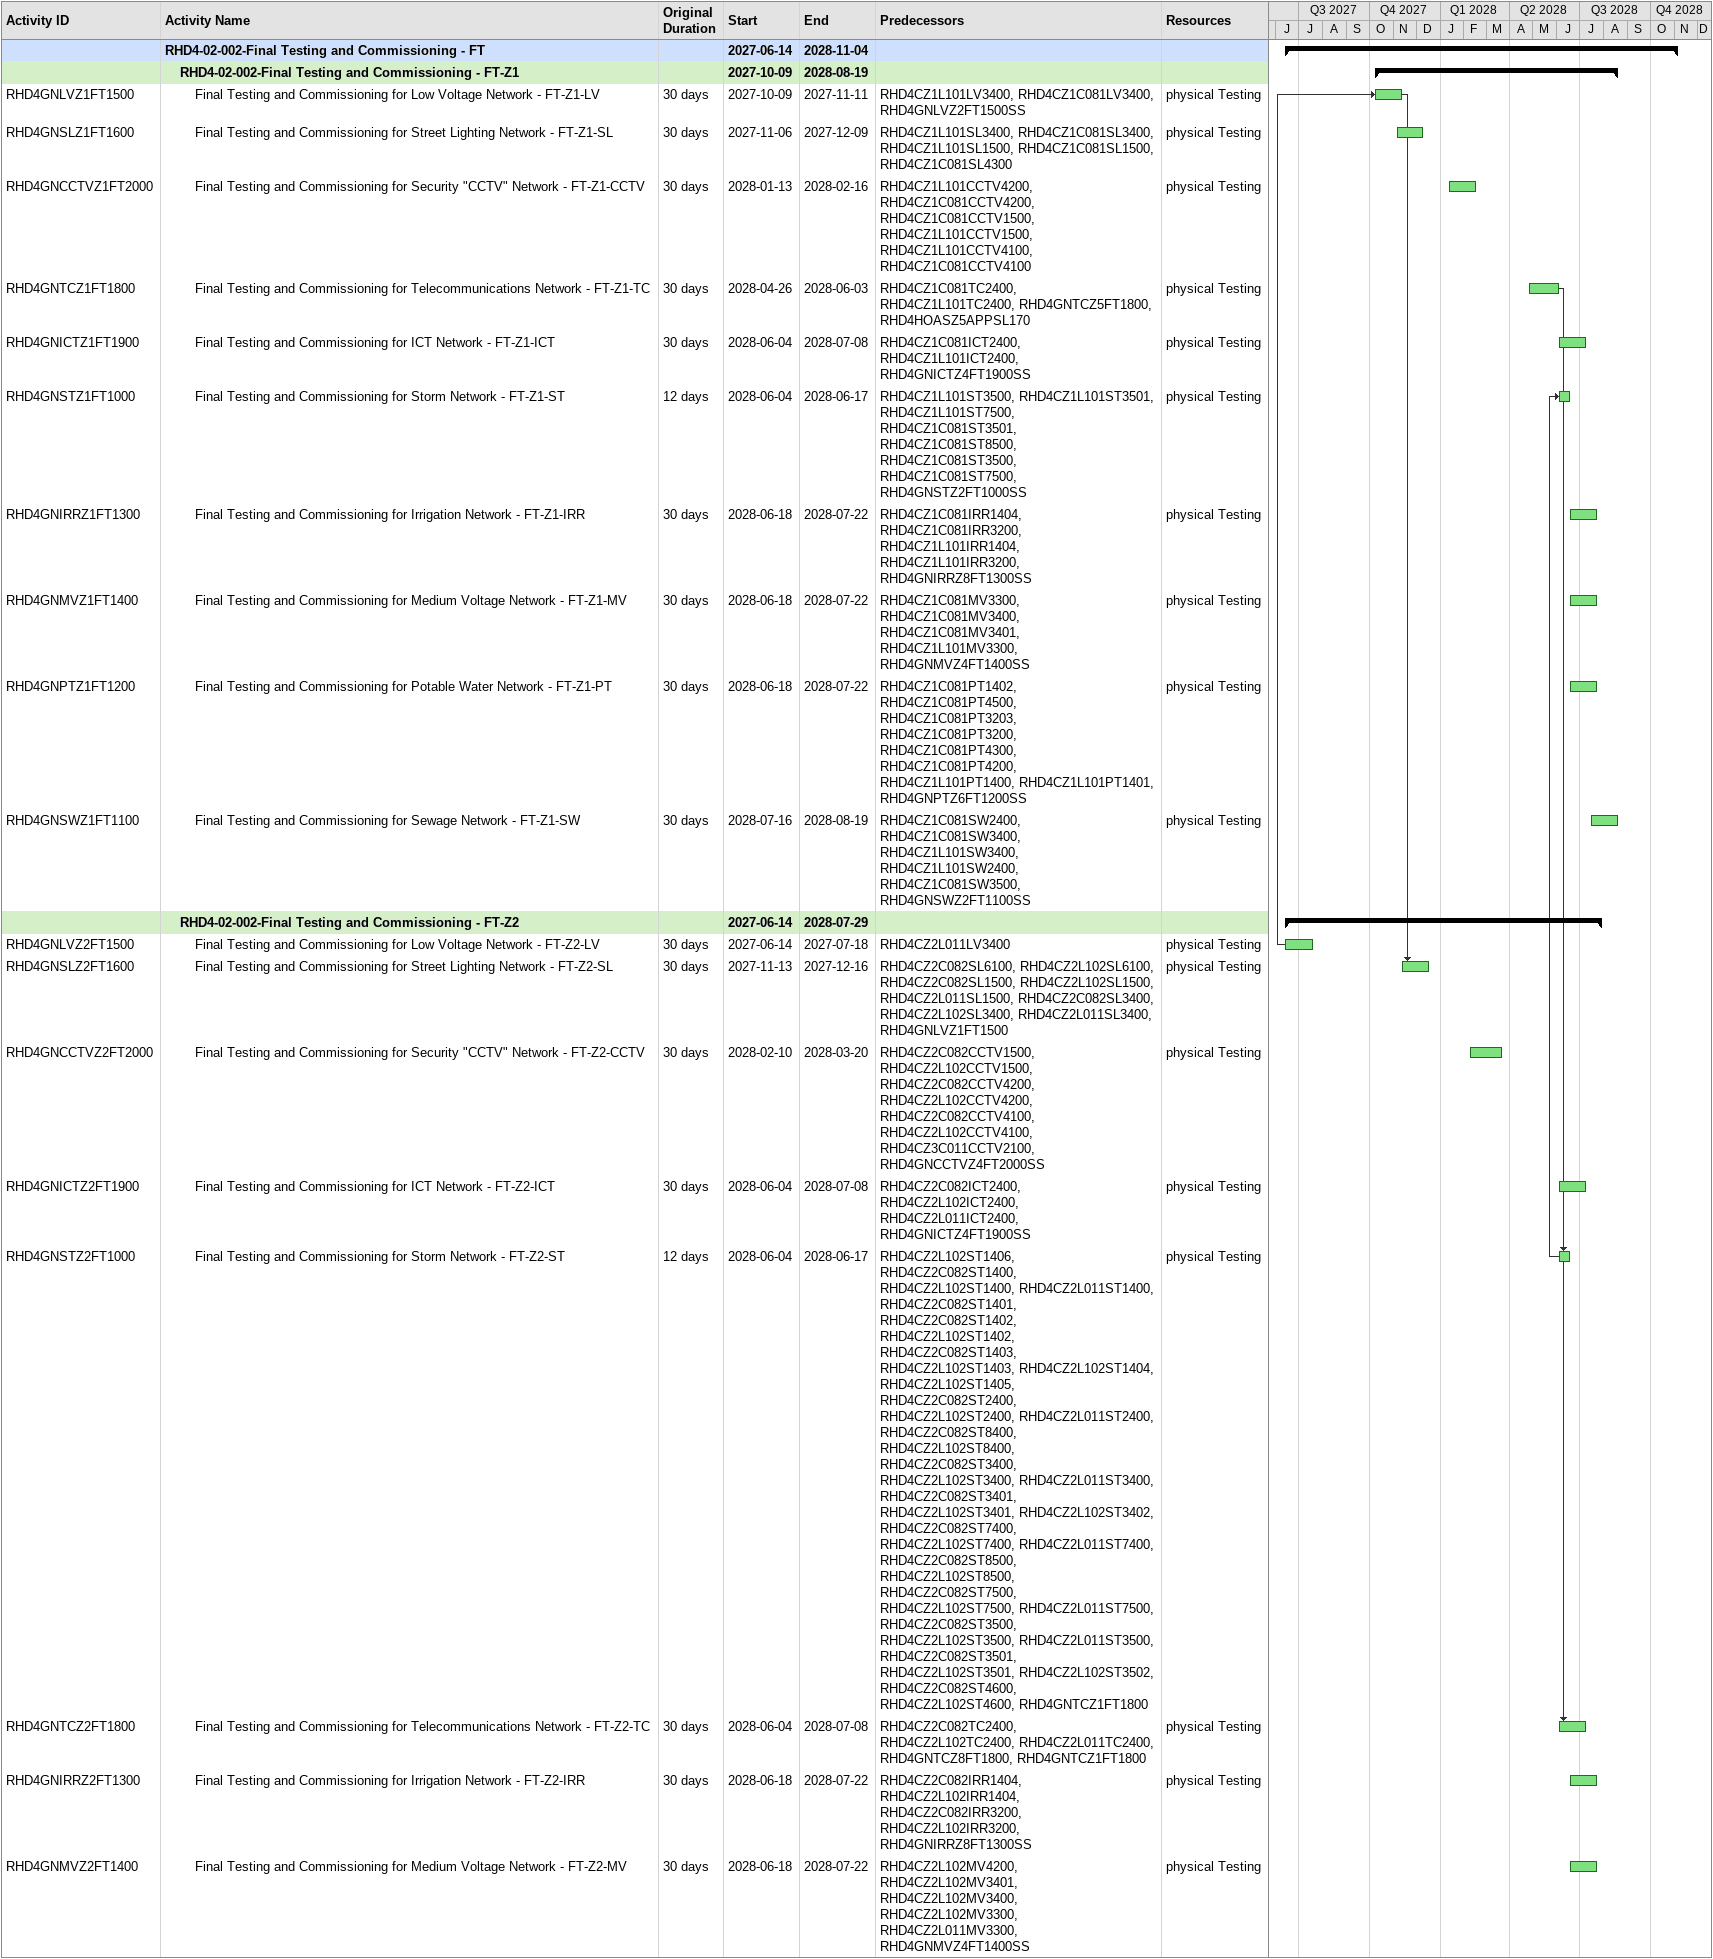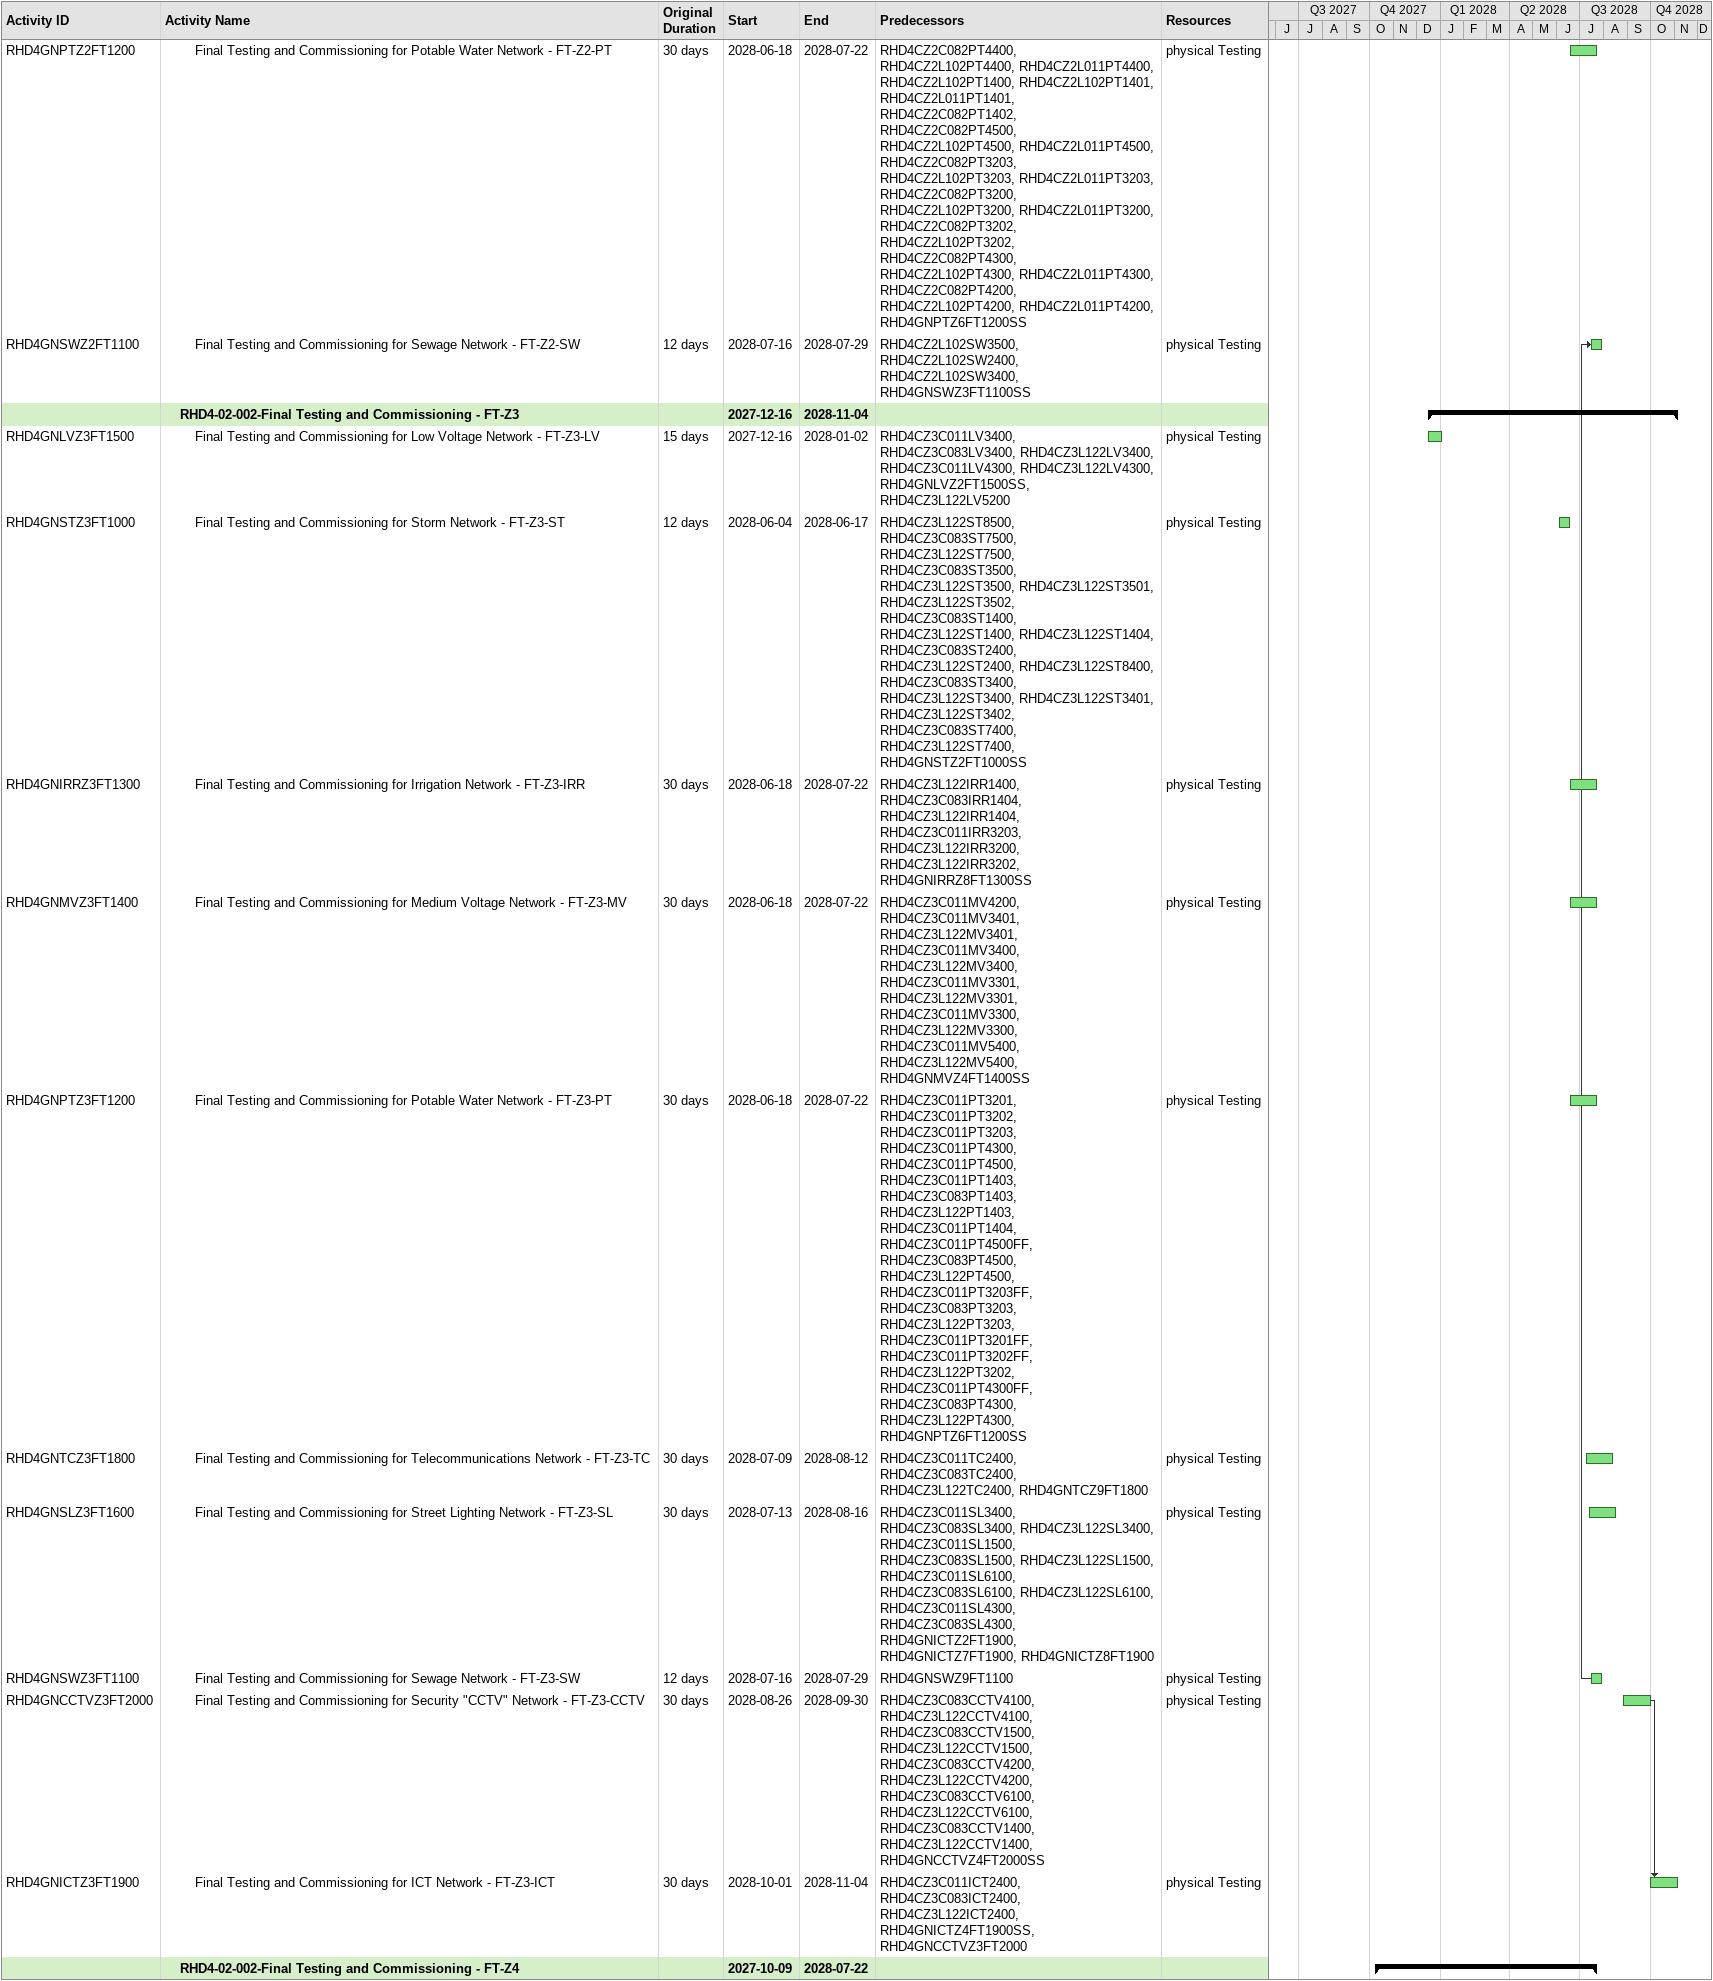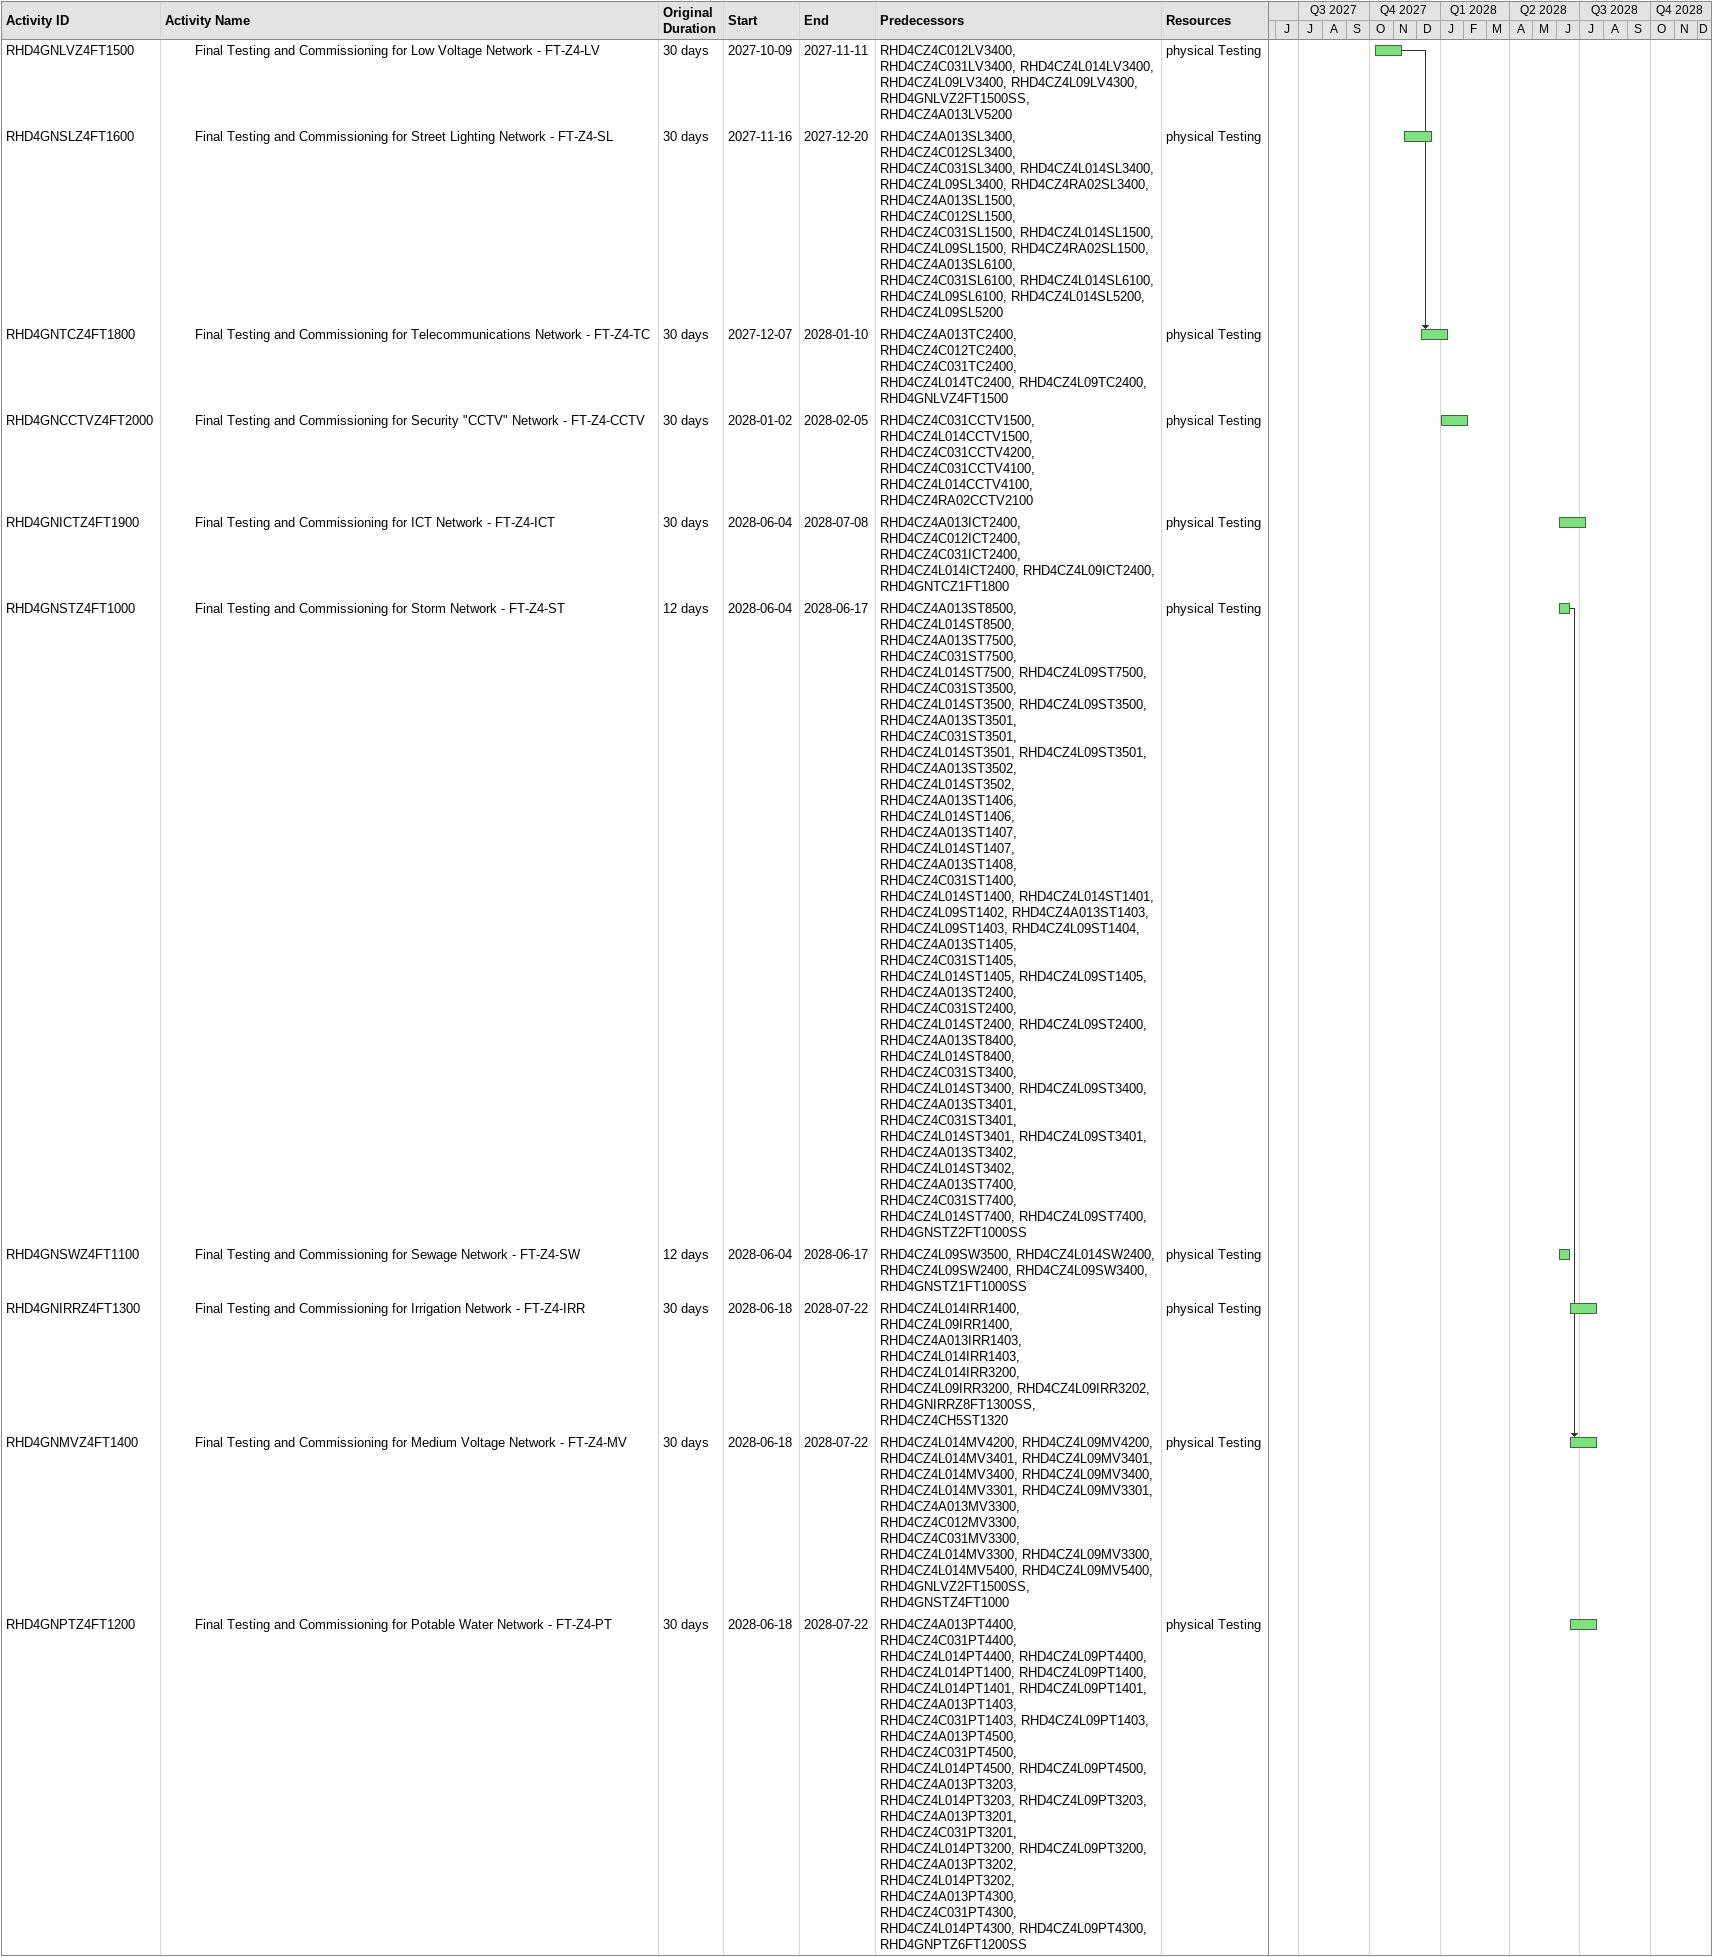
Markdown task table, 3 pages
| ID | Level | Task | Original duration | Start | Finish | Predecessors | Resources |
|---|---|---|---|---|---|---|---|
|  | 1 | **RHD4-02-002-Final Testing and Commissioning - FT** |  | 2027-06-14 | 2028-11-04 |  |  |
|  | 2 | **RHD4-02-002-Final Testing and Commissioning - FT-Z1** |  | 2027-10-09 | 2028-08-19 |  |  |
| RHD4GNLVZ1FT1500 | 3 | Final Testing and Commissioning for Low Voltage Network - FT-Z1-LV | 30d | 2027-10-09 | 2027-11-11 | RHD4CZ1L101LV3400, RHD4CZ1C081LV3400, RHD4GNLVZ2FT1500SS | physical Testing |
| RHD4GNSLZ1FT1600 | 3 | Final Testing and Commissioning for Street Lighting Network - FT-Z1-SL | 30d | 2027-11-06 | 2027-12-09 | RHD4CZ1L101SL3400, RHD4CZ1C081SL3400, RHD4CZ1L101SL1500, RHD4CZ1C081SL1500, RHD4CZ1C081SL4300 | physical Testing |
| RHD4GNCCTVZ1FT2000 | 3 | Final Testing and Commissioning for Security "CCTV" Network - FT-Z1-CCTV | 30d | 2028-01-13 | 2028-02-16 | RHD4CZ1L101CCTV4200, RHD4CZ1C081CCTV4200, RHD4CZ1C081CCTV1500, RHD4CZ1L101CCTV1500, RHD4CZ1L101CCTV4100, RHD4CZ1C081CCTV4100 | physical Testing |
| RHD4GNTCZ1FT1800 | 3 | Final Testing and Commissioning for Telecommunications Network - FT-Z1-TC | 30d | 2028-04-26 | 2028-06-03 | RHD4CZ1C081TC2400, RHD4CZ1L101TC2400, RHD4GNTCZ5FT1800, RHD4HOASZ5APPSL170 | physical Testing |
| RHD4GNICTZ1FT1900 | 3 | Final Testing and Commissioning for ICT Network - FT-Z1-ICT | 30d | 2028-06-04 | 2028-07-08 | RHD4CZ1C081ICT2400, RHD4CZ1L101ICT2400, RHD4GNICTZ4FT1900SS | physical Testing |
| RHD4GNSTZ1FT1000 | 3 | Final Testing and Commissioning for Storm Network - FT-Z1-ST | 12d | 2028-06-04 | 2028-06-17 | RHD4CZ1L101ST3500, RHD4CZ1L101ST3501, RHD4CZ1L101ST7500, RHD4CZ1C081ST3501, RHD4CZ1C081ST8500, RHD4CZ1C081ST3500, RHD4CZ1C081ST7500, RHD4GNSTZ2FT1000SS | physical Testing |
| RHD4GNIRRZ1FT1300 | 3 | Final Testing and Commissioning for Irrigation Network - FT-Z1-IRR | 30d | 2028-06-18 | 2028-07-22 | RHD4CZ1C081IRR1404, RHD4CZ1C081IRR3200, RHD4CZ1L101IRR1404, RHD4CZ1L101IRR3200, RHD4GNIRRZ8FT1300SS | physical Testing |
| RHD4GNMVZ1FT1400 | 3 | Final Testing and Commissioning for Medium Voltage Network - FT-Z1-MV | 30d | 2028-06-18 | 2028-07-22 | RHD4CZ1C081MV3300, RHD4CZ1C081MV3400, RHD4CZ1C081MV3401, RHD4CZ1L101MV3300, RHD4GNMVZ4FT1400SS | physical Testing |
| RHD4GNPTZ1FT1200 | 3 | Final Testing and Commissioning for Potable Water Network - FT-Z1-PT | 30d | 2028-06-18 | 2028-07-22 | RHD4CZ1C081PT1402, RHD4CZ1C081PT4500, RHD4CZ1C081PT3203, RHD4CZ1C081PT3200, RHD4CZ1C081PT4300, RHD4CZ1C081PT4200, RHD4CZ1L101PT1400, RHD4CZ1L101PT1401, RHD4GNPTZ6FT1200SS | physical Testing |
| RHD4GNSWZ1FT1100 | 3 | Final Testing and Commissioning for Sewage Network - FT-Z1-SW | 30d | 2028-07-16 | 2028-08-19 | RHD4CZ1C081SW2400, RHD4CZ1C081SW3400, RHD4CZ1L101SW3400, RHD4CZ1L101SW2400, RHD4CZ1C081SW3500, RHD4GNSWZ2FT1100SS | physical Testing |
|  | 2 | **RHD4-02-002-Final Testing and Commissioning - FT-Z2** |  | 2027-06-14 | 2028-07-29 |  |  |
| RHD4GNLVZ2FT1500 | 3 | Final Testing and Commissioning for Low Voltage Network - FT-Z2-LV | 30d | 2027-06-14 | 2027-07-18 | RHD4CZ2L011LV3400 | physical Testing |
| RHD4GNSLZ2FT1600 | 3 | Final Testing and Commissioning for Street Lighting Network - FT-Z2-SL | 30d | 2027-11-13 | 2027-12-16 | RHD4CZ2C082SL6100, RHD4CZ2L102SL6100, RHD4CZ2C082SL1500, RHD4CZ2L102SL1500, RHD4CZ2L011SL1500, RHD4CZ2C082SL3400, RHD4CZ2L102SL3400, RHD4CZ2L011SL3400, RHD4GNLVZ1FT1500 | physical Testing |
| RHD4GNCCTVZ2FT2000 | 3 | Final Testing and Commissioning for Security "CCTV" Network - FT-Z2-CCTV | 30d | 2028-02-10 | 2028-03-20 | RHD4CZ2C082CCTV1500, RHD4CZ2L102CCTV1500, RHD4CZ2C082CCTV4200, RHD4CZ2L102CCTV4200, RHD4CZ2C082CCTV4100, RHD4CZ2L102CCTV4100, RHD4CZ3C011CCTV2100, RHD4GNCCTVZ4FT2000SS | physical Testing |
| RHD4GNICTZ2FT1900 | 3 | Final Testing and Commissioning for ICT Network - FT-Z2-ICT | 30d | 2028-06-04 | 2028-07-08 | RHD4CZ2C082ICT2400, RHD4CZ2L102ICT2400, RHD4CZ2L011ICT2400, RHD4GNICTZ4FT1900SS | physical Testing |
| RHD4GNSTZ2FT1000 | 3 | Final Testing and Commissioning for Storm Network - FT-Z2-ST | 12d | 2028-06-04 | 2028-06-17 | RHD4CZ2L102ST1406, RHD4CZ2C082ST1400, RHD4CZ2L102ST1400, RHD4CZ2L011ST1400, RHD4CZ2C082ST1401, RHD4CZ2C082ST1402, RHD4CZ2L102ST1402, RHD4CZ2C082ST1403, RHD4CZ2L102ST1403, RHD4CZ2L102ST1404, RHD4CZ2L102ST1405, RHD4CZ2C082ST2400, RHD4CZ2L102ST2400, RHD4CZ2L011ST2400, RHD4CZ2C082ST8400, RHD4CZ2L102ST8400, RHD4CZ2C082ST3400, RHD4CZ2L102ST3400, RHD4CZ2L011ST3400, RHD4CZ2C082ST3401, RHD4CZ2L102ST3401, RHD4CZ2L102ST3402, RHD4CZ2C082ST7400, RHD4CZ2L102ST7400, RHD4CZ2L011ST7400, RHD4CZ2C082ST8500, RHD4CZ2L102ST8500, RHD4CZ2C082ST7500, RHD4CZ2L102ST7500, RHD4CZ2L011ST7500, RHD4CZ2C082ST3500, RHD4CZ2L102ST3500, RHD4CZ2L011ST3500, RHD4CZ2C082ST3501, RHD4CZ2L102ST3501, RHD4CZ2L102ST3502, RHD4CZ2C082ST4600, RHD4CZ2L102ST4600, RHD4GNTCZ1FT1800 | physical Testing |
| RHD4GNTCZ2FT1800 | 3 | Final Testing and Commissioning for Telecommunications Network - FT-Z2-TC | 30d | 2028-06-04 | 2028-07-08 | RHD4CZ2C082TC2400, RHD4CZ2L102TC2400, RHD4CZ2L011TC2400, RHD4GNTCZ8FT1800, RHD4GNTCZ1FT1800 | physical Testing |
| RHD4GNIRRZ2FT1300 | 3 | Final Testing and Commissioning for Irrigation Network - FT-Z2-IRR | 30d | 2028-06-18 | 2028-07-22 | RHD4CZ2C082IRR1404, RHD4CZ2L102IRR1404, RHD4CZ2C082IRR3200, RHD4CZ2L102IRR3200, RHD4GNIRRZ8FT1300SS | physical Testing |
| RHD4GNMVZ2FT1400 | 3 | Final Testing and Commissioning for Medium Voltage Network - FT-Z2-MV | 30d | 2028-06-18 | 2028-07-22 | RHD4CZ2L102MV4200, RHD4CZ2L102MV3401, RHD4CZ2L102MV3400, RHD4CZ2L102MV3300, RHD4CZ2L011MV3300, RHD4GNMVZ4FT1400SS | physical Testing |
| RHD4GNPTZ2FT1200 | 3 | Final Testing and Commissioning for Potable Water Network - FT-Z2-PT | 30d | 2028-06-18 | 2028-07-22 | RHD4CZ2C082PT4400, RHD4CZ2L102PT4400, RHD4CZ2L011PT4400, RHD4CZ2L102PT1400, RHD4CZ2L102PT1401, RHD4CZ2L011PT1401, RHD4CZ2C082PT1402, RHD4CZ2C082PT4500, RHD4CZ2L102PT4500, RHD4CZ2L011PT4500, RHD4CZ2C082PT3203, RHD4CZ2L102PT3203, RHD4CZ2L011PT3203, RHD4CZ2C082PT3200, RHD4CZ2L102PT3200, RHD4CZ2L011PT3200, RHD4CZ2C082PT3202, RHD4CZ2L102PT3202, RHD4CZ2C082PT4300, RHD4CZ2L102PT4300, RHD4CZ2L011PT4300, RHD4CZ2C082PT4200, RHD4CZ2L102PT4200, RHD4CZ2L011PT4200, RHD4GNPTZ6FT1200SS | physical Testing |
| RHD4GNSWZ2FT1100 | 3 | Final Testing and Commissioning for Sewage Network - FT-Z2-SW | 12d | 2028-07-16 | 2028-07-29 | RHD4CZ2L102SW3500, RHD4CZ2L102SW2400, RHD4CZ2L102SW3400, RHD4GNSWZ3FT1100SS | physical Testing |
|  | 2 | **RHD4-02-002-Final Testing and Commissioning - FT-Z3** |  | 2027-12-16 | 2028-11-04 |  |  |
| RHD4GNLVZ3FT1500 | 3 | Final Testing and Commissioning for Low Voltage Network - FT-Z3-LV | 15d | 2027-12-16 | 2028-01-02 | RHD4CZ3C011LV3400, RHD4CZ3C083LV3400, RHD4CZ3L122LV3400, RHD4CZ3C011LV4300, RHD4CZ3L122LV4300, RHD4GNLVZ2FT1500SS, RHD4CZ3L122LV5200 | physical Testing |
| RHD4GNSTZ3FT1000 | 3 | Final Testing and Commissioning for Storm Network - FT-Z3-ST | 12d | 2028-06-04 | 2028-06-17 | RHD4CZ3L122ST8500, RHD4CZ3C083ST7500, RHD4CZ3L122ST7500, RHD4CZ3C083ST3500, RHD4CZ3L122ST3500, RHD4CZ3L122ST3501, RHD4CZ3L122ST3502, RHD4CZ3C083ST1400, RHD4CZ3L122ST1400, RHD4CZ3L122ST1404, RHD4CZ3C083ST2400, RHD4CZ3L122ST2400, RHD4CZ3L122ST8400, RHD4CZ3C083ST3400, RHD4CZ3L122ST3400, RHD4CZ3L122ST3401, RHD4CZ3L122ST3402, RHD4CZ3C083ST7400, RHD4CZ3L122ST7400, RHD4GNSTZ2FT1000SS | physical Testing |
| RHD4GNIRRZ3FT1300 | 3 | Final Testing and Commissioning for Irrigation Network - FT-Z3-IRR | 30d | 2028-06-18 | 2028-07-22 | RHD4CZ3L122IRR1400, RHD4CZ3C083IRR1404, RHD4CZ3L122IRR1404, RHD4CZ3C011IRR3203, RHD4CZ3L122IRR3200, RHD4CZ3L122IRR3202, RHD4GNIRRZ8FT1300SS | physical Testing |
| RHD4GNMVZ3FT1400 | 3 | Final Testing and Commissioning for Medium Voltage Network - FT-Z3-MV | 30d | 2028-06-18 | 2028-07-22 | RHD4CZ3C011MV4200, RHD4CZ3C011MV3401, RHD4CZ3L122MV3401, RHD4CZ3C011MV3400, RHD4CZ3L122MV3400, RHD4CZ3C011MV3301, RHD4CZ3L122MV3301, RHD4CZ3C011MV3300, RHD4CZ3L122MV3300, RHD4CZ3C011MV5400, RHD4CZ3L122MV5400, RHD4GNMVZ4FT1400SS | physical Testing |
| RHD4GNPTZ3FT1200 | 3 | Final Testing and Commissioning for Potable Water Network - FT-Z3-PT | 30d | 2028-06-18 | 2028-07-22 | RHD4CZ3C011PT3201, RHD4CZ3C011PT3202, RHD4CZ3C011PT3203, RHD4CZ3C011PT4300, RHD4CZ3C011PT4500, RHD4CZ3C011PT1403, RHD4CZ3C083PT1403, RHD4CZ3L122PT1403, RHD4CZ3C011PT1404, RHD4CZ3C011PT4500FF, RHD4CZ3C083PT4500, RHD4CZ3L122PT4500, RHD4CZ3C011PT3203FF, RHD4CZ3C083PT3203, RHD4CZ3L122PT3203, RHD4CZ3C011PT3201FF, RHD4CZ3C011PT3202FF, RHD4CZ3L122PT3202, RHD4CZ3C011PT4300FF, RHD4CZ3C083PT4300, RHD4CZ3L122PT4300, RHD4GNPTZ6FT1200SS | physical Testing |
| RHD4GNTCZ3FT1800 | 3 | Final Testing and Commissioning for Telecommunications Network - FT-Z3-TC | 30d | 2028-07-09 | 2028-08-12 | RHD4CZ3C011TC2400, RHD4CZ3C083TC2400, RHD4CZ3L122TC2400, RHD4GNTCZ9FT1800 | physical Testing |
| RHD4GNSLZ3FT1600 | 3 | Final Testing and Commissioning for Street Lighting Network - FT-Z3-SL | 30d | 2028-07-13 | 2028-08-16 | RHD4CZ3C011SL3400, RHD4CZ3C083SL3400, RHD4CZ3L122SL3400, RHD4CZ3C011SL1500, RHD4CZ3C083SL1500, RHD4CZ3L122SL1500, RHD4CZ3C011SL6100, RHD4CZ3C083SL6100, RHD4CZ3L122SL6100, RHD4CZ3C011SL4300, RHD4CZ3C083SL4300, RHD4GNICTZ2FT1900, RHD4GNICTZ7FT1900, RHD4GNICTZ8FT1900 | physical Testing |
| RHD4GNSWZ3FT1100 | 3 | Final Testing and Commissioning for Sewage Network - FT-Z3-SW | 12d | 2028-07-16 | 2028-07-29 | RHD4GNSWZ9FT1100 | physical Testing |
| RHD4GNCCTVZ3FT2000 | 3 | Final Testing and Commissioning for Security "CCTV" Network - FT-Z3-CCTV | 30d | 2028-08-26 | 2028-09-30 | RHD4CZ3C083CCTV4100, RHD4CZ3L122CCTV4100, RHD4CZ3C083CCTV1500, RHD4CZ3L122CCTV1500, RHD4CZ3C083CCTV4200, RHD4CZ3L122CCTV4200, RHD4CZ3C083CCTV6100, RHD4CZ3L122CCTV6100, RHD4CZ3C083CCTV1400, RHD4CZ3L122CCTV1400, RHD4GNCCTVZ4FT2000SS | physical Testing |
| RHD4GNICTZ3FT1900 | 3 | Final Testing and Commissioning for ICT Network - FT-Z3-ICT | 30d | 2028-10-01 | 2028-11-04 | RHD4CZ3C011ICT2400, RHD4CZ3C083ICT2400, RHD4CZ3L122ICT2400, RHD4GNICTZ4FT1900SS, RHD4GNCCTVZ3FT2000 | physical Testing |
|  | 2 | **RHD4-02-002-Final Testing and Commissioning - FT-Z4** |  | 2027-10-09 | 2028-07-22 |  |  |
| RHD4GNLVZ4FT1500 | 3 | Final Testing and Commissioning for Low Voltage Network - FT-Z4-LV | 30d | 2027-10-09 | 2027-11-11 | RHD4CZ4C012LV3400, RHD4CZ4C031LV3400, RHD4CZ4L014LV3400, RHD4CZ4L09LV3400, RHD4CZ4L09LV4300, RHD4GNLVZ2FT1500SS, RHD4CZ4A013LV5200 | physical Testing |
| RHD4GNSLZ4FT1600 | 3 | Final Testing and Commissioning for Street Lighting Network - FT-Z4-SL | 30d | 2027-11-16 | 2027-12-20 | RHD4CZ4A013SL3400, RHD4CZ4C012SL3400, RHD4CZ4C031SL3400, RHD4CZ4L014SL3400, RHD4CZ4L09SL3400, RHD4CZ4RA02SL3400, RHD4CZ4A013SL1500, RHD4CZ4C012SL1500, RHD4CZ4C031SL1500, RHD4CZ4L014SL1500, RHD4CZ4L09SL1500, RHD4CZ4RA02SL1500, RHD4CZ4A013SL6100, RHD4CZ4C031SL6100, RHD4CZ4L014SL6100, RHD4CZ4L09SL6100, RHD4CZ4L014SL5200, RHD4CZ4L09SL5200 | physical Testing |
| RHD4GNTCZ4FT1800 | 3 | Final Testing and Commissioning for Telecommunications Network - FT-Z4-TC | 30d | 2027-12-07 | 2028-01-10 | RHD4CZ4A013TC2400, RHD4CZ4C012TC2400, RHD4CZ4C031TC2400, RHD4CZ4L014TC2400, RHD4CZ4L09TC2400, RHD4GNLVZ4FT1500 | physical Testing |
| RHD4GNCCTVZ4FT2000 | 3 | Final Testing and Commissioning for Security "CCTV" Network - FT-Z4-CCTV | 30d | 2028-01-02 | 2028-02-05 | RHD4CZ4C031CCTV1500, RHD4CZ4L014CCTV1500, RHD4CZ4C031CCTV4200, RHD4CZ4C031CCTV4100, RHD4CZ4L014CCTV4100, RHD4CZ4RA02CCTV2100 | physical Testing |
| RHD4GNICTZ4FT1900 | 3 | Final Testing and Commissioning for ICT Network - FT-Z4-ICT | 30d | 2028-06-04 | 2028-07-08 | RHD4CZ4A013ICT2400, RHD4CZ4C012ICT2400, RHD4CZ4C031ICT2400, RHD4CZ4L014ICT2400, RHD4CZ4L09ICT2400, RHD4GNTCZ1FT1800 | physical Testing |
| RHD4GNSTZ4FT1000 | 3 | Final Testing and Commissioning for Storm Network - FT-Z4-ST | 12d | 2028-06-04 | 2028-06-17 | RHD4CZ4A013ST8500, RHD4CZ4L014ST8500, RHD4CZ4A013ST7500, RHD4CZ4C031ST7500, RHD4CZ4L014ST7500, RHD4CZ4L09ST7500, RHD4CZ4C031ST3500, RHD4CZ4L014ST3500, RHD4CZ4L09ST3500, RHD4CZ4A013ST3501, RHD4CZ4C031ST3501, RHD4CZ4L014ST3501, RHD4CZ4L09ST3501, RHD4CZ4A013ST3502, RHD4CZ4L014ST3502, RHD4CZ4A013ST1406, RHD4CZ4L014ST1406, RHD4CZ4A013ST1407, RHD4CZ4L014ST1407, RHD4CZ4A013ST1408, RHD4CZ4C031ST1400, RHD4CZ4L014ST1400, RHD4CZ4L014ST1401, RHD4CZ4L09ST1402, RHD4CZ4A013ST1403, RHD4CZ4L09ST1403, RHD4CZ4L09ST1404, RHD4CZ4A013ST1405, RHD4CZ4C031ST1405, RHD4CZ4L014ST1405, RHD4CZ4L09ST1405, RHD4CZ4A013ST2400, RHD4CZ4C031ST2400, RHD4CZ4L014ST2400, RHD4CZ4L09ST2400, RHD4CZ4A013ST8400, RHD4CZ4L014ST8400, RHD4CZ4C031ST3400, RHD4CZ4L014ST3400, RHD4CZ4L09ST3400, RHD4CZ4A013ST3401, RHD4CZ4C031ST3401, RHD4CZ4L014ST3401, RHD4CZ4L09ST3401, RHD4CZ4A013ST3402, RHD4CZ4L014ST3402, RHD4CZ4A013ST7400, RHD4CZ4C031ST7400, RHD4CZ4L014ST7400, RHD4CZ4L09ST7400, RHD4GNSTZ2FT1000SS | physical Testing |
| RHD4GNSWZ4FT1100 | 3 | Final Testing and Commissioning for Sewage Network - FT-Z4-SW | 12d | 2028-06-04 | 2028-06-17 | RHD4CZ4L09SW3500, RHD4CZ4L014SW2400, RHD4CZ4L09SW2400, RHD4CZ4L09SW3400, RHD4GNSTZ1FT1000SS | physical Testing |
| RHD4GNIRRZ4FT1300 | 3 | Final Testing and Commissioning for Irrigation Network - FT-Z4-IRR | 30d | 2028-06-18 | 2028-07-22 | RHD4CZ4L014IRR1400, RHD4CZ4L09IRR1400, RHD4CZ4A013IRR1403, RHD4CZ4L014IRR1403, RHD4CZ4L014IRR3200, RHD4CZ4L09IRR3200, RHD4CZ4L09IRR3202, RHD4GNIRRZ8FT1300SS, RHD4CZ4CH5ST1320 | physical Testing |
| RHD4GNMVZ4FT1400 | 3 | Final Testing and Commissioning for Medium Voltage Network - FT-Z4-MV | 30d | 2028-06-18 | 2028-07-22 | RHD4CZ4L014MV4200, RHD4CZ4L09MV4200, RHD4CZ4L014MV3401, RHD4CZ4L09MV3401, RHD4CZ4L014MV3400, RHD4CZ4L09MV3400, RHD4CZ4L014MV3301, RHD4CZ4L09MV3301, RHD4CZ4A013MV3300, RHD4CZ4C012MV3300, RHD4CZ4C031MV3300, RHD4CZ4L014MV3300, RHD4CZ4L09MV3300, RHD4CZ4L014MV5400, RHD4CZ4L09MV5400, RHD4GNLVZ2FT1500SS, RHD4GNSTZ4FT1000 | physical Testing |
| RHD4GNPTZ4FT1200 | 3 | Final Testing and Commissioning for Potable Water Network - FT-Z4-PT | 30d | 2028-06-18 | 2028-07-22 | RHD4CZ4A013PT4400, RHD4CZ4C031PT4400, RHD4CZ4L014PT4400, RHD4CZ4L09PT4400, RHD4CZ4L014PT1400, RHD4CZ4L09PT1400, RHD4CZ4L014PT1401, RHD4CZ4L09PT1401, RHD4CZ4A013PT1403, RHD4CZ4C031PT1403, RHD4CZ4L09PT1403, RHD4CZ4A013PT4500, RHD4CZ4C031PT4500, RHD4CZ4L014PT4500, RHD4CZ4L09PT4500, RHD4CZ4A013PT3203, RHD4CZ4L014PT3203, RHD4CZ4L09PT3203, RHD4CZ4A013PT3201, RHD4CZ4C031PT3201, RHD4CZ4L014PT3200, RHD4CZ4L09PT3200, RHD4CZ4A013PT3202, RHD4CZ4L014PT3202, RHD4CZ4A013PT4300, RHD4CZ4C031PT4300, RHD4CZ4L014PT4300, RHD4CZ4L09PT4300, RHD4GNPTZ6FT1200SS | physical Testing |
